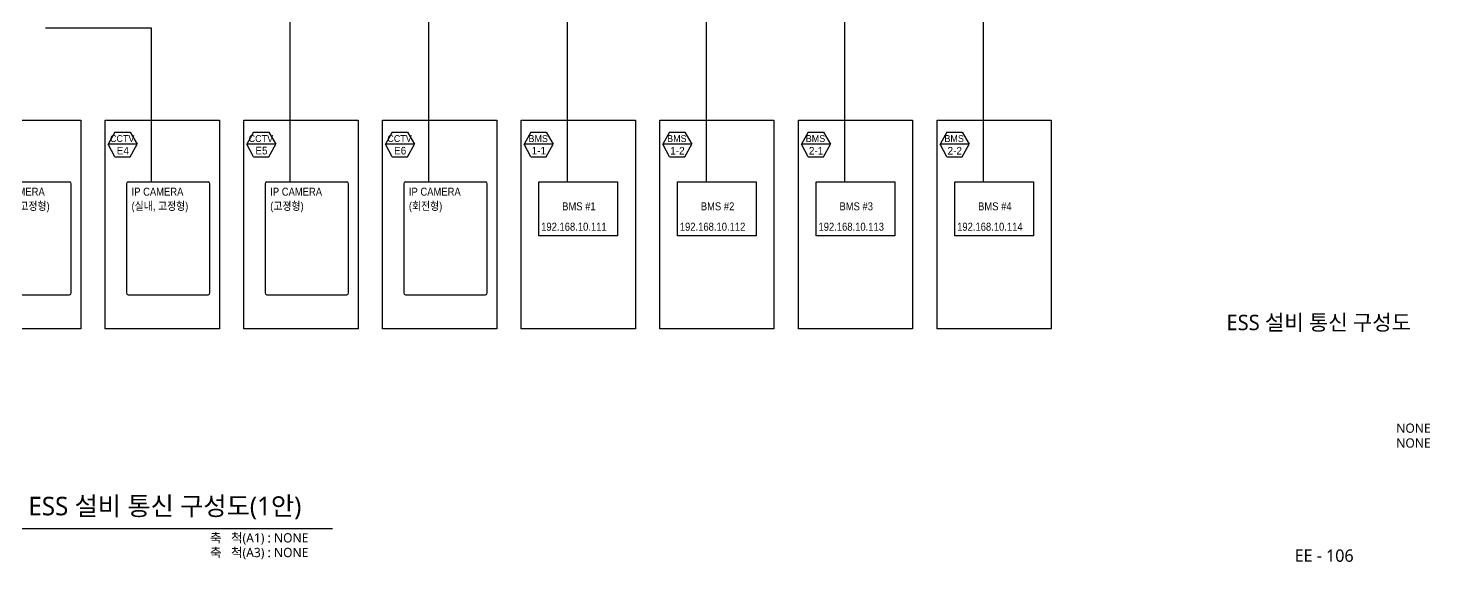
# Model space of a CAD drawing. Header units: millimetres. Extents: x 3366 to 637019, y 0 to 56757.
# Drawn here: x 59885 to 82589, y 1547 to 10194 of the extents above; entities that cross this region are included whole.
import ezdxf
from ezdxf.enums import TextEntityAlignment as Align

# ---------------------------------------------------------------- set-up
doc = ezdxf.new("R2010")
doc.units = ezdxf.units.MM
doc.linetypes.add('CE04', pattern=[15, 10, -2, 1, -2])
for name, color, linetype in [('ESYM', 4, 'Continuous'), ('SEL-735', 7, 'Continuous'), ('TEXT', 3, 'Continuous'), ('도면 TITLE', 4, 'Continuous'), ('지시선', 6, 'Continuous')]:
    doc.layers.add(name, color=color, linetype=linetype)
doc.styles.add('GHS', font='', dxfattribs={"width": 0.7})
doc.styles.add('MG', font='malgun.ttf')
doc.styles.get('GHS').set_extended_font_data('Gulim')

# ---------------------------------------------------------------- blocks, each defined once
blk = doc.blocks.new('COMP')
at = {"color": 8, "linetype": 'Continuous'}
blk.add_lwpolyline([(1.091393642127514e-11, 2815.567845134597), (1541.276957092065, 2815.567845134589), (1541.276957092068, 9.094947017729282e-13), (0, 0)], close=True, dxfattribs=at)
at = {"layer": 'ESYM', "color": 1}
for p, q in [((132.2785100566616, 2656.669670203698), (39.72367194838444, 2491.335974567334)), ((132.2785100566616, 2656.669670203698), (338.5173575939916, 2656.669670203698)), ((338.5173575939916, 2656.669670203698), (431.0721957052519, 2491.335974567334)), ((132.2785100566616, 2321.061306304114), (39.72367194838444, 2491.335974567334)), ((431.0721957052519, 2491.335974567334), (39.72367194838444, 2491.335974567334)), ((338.5173575939916, 2321.061306304114), (431.0721957052519, 2491.335974567334)), ((132.2785100566616, 2321.061306304114), (338.5173575939916, 2321.061306304114))]:
    blk.add_line(p, q, dxfattribs=at)
blk = doc.blocks.new('DIGITAL LAYOUT')
at = {"layer": 'SEL-735', "color": 8, "linetype": 'Continuous', "lineweight": -3}
for p, q in [((9070706.639495933, -3285224.709214698), (9070706.639495933, -3293180.088807981)), ((9070834.952600794, -3285096.396109838), (9076659.241474131, -3285096.396109838)), ((9076787.554578992, -3293180.088807981), (9076787.554578992, -3285224.709214698)), ((9070834.952600794, -3293308.40191284), (9076659.241474131, -3293308.40191284))]:
    blk.add_line(p, q, dxfattribs=at)
for centre, start, end in [((9070834.952600794, -3285224.709214697), 90, 180), ((9076659.241474131, -3285224.709214698), 0, 90), ((9070834.952600794, -3293180.088807981), 180, 270), ((9076659.241474131, -3293180.088807981), 270, 0)]:
    blk.add_arc(centre, 128.3131048589562, start, end, dxfattribs=at)

msp = doc.modelspace()

# ---------------------------------------------------------------- linework, layer by layer
at = {"color": 3}
for p, q in [((70865.15199779125, 16913.24931540522), (70865.15199779288, 7701.51286067406)), ((64128.73028023139, 7701.512860674073), (64128.73028023075, 10287.74112850233)), ((66374.20418608544, 7701.512860674076), (66374.20418607612, 10381.34112846104)), ((68619.67809193942, 7701.51286067406), (68619.67809193884, 10381.34112846465)), ((73110.62590364763, 7701.512860674065), (73110.62590364699, 10287.74112850461)), ((75356.09980950179, 7701.512860674069), (75356.09980950115, 10381.34112846337)), ((61883.25637437683, 10194.14112854369), (60165.84298666447, 10194.14112854418)), ((61883.25637437747, 7701.512860674051), (61883.25637437683, 10194.1411285437))]:
    msp.add_line(p, q, dxfattribs=at)
at = {"layer": '도면 TITLE'}
msp.add_line((58269.1250180729, 2089.908708885843), (64813.04403111892, 2089.908708885843), dxfattribs=at)
at = {"layer": '지시선'}
for points in [[(68158.49744194635, 7701.51286067406), (69432.39326171944, 7701.51286067406), (69432.39326171944, 6831.287922364163), (68158.49744194635, 6831.287922364163)], [(70403.97134780028, 7701.51286067406), (71677.86716757336, 7701.51286067406), (71677.86716757336, 6831.287922364163), (70403.97134780028, 6831.287922364163)], [(72649.44525365444, 7701.51286067406), (73923.34107342752, 7701.51286067406), (73923.34107342752, 6831.287922364163), (72649.44525365444, 6831.287922364163)], [(74894.91915950848, 7701.51286067406), (76168.81497928157, 7701.51286067406), (76168.81497928157, 6831.287922364163), (74894.91915950848, 6831.287922364163)]]:
    msp.add_lwpolyline(points, close=True, dxfattribs=at)

# ---------------------------------------------------------------- block references
at = {"color": 3, "xscale": 1.2, "yscale": 1.2, "zscale": 1.2}
for p in [(58888.78355416143, 5322.090665327825), (61134.25746001559, 5322.090665327825), (63379.73136586958, 5322.090665327825), (65625.20527172356, 5322.090665327825), (67870.67917757755, 5322.090665327827), (70116.15308343159, 5322.090665327827), (72361.62698928575, 5322.090665327827), (74607.10089513991, 5322.090665327827)]:
    msp.add_blockref('COMP', p, dxfattribs=at)
at = {"xscale": 0.2223437640466005, "yscale": 0.2223437640466005, "zscale": 0.2223437640466005}
for p in [(-1957581.631165339, 738122.2108276575), (-1955336.157259484, 738122.2108276575), (-1953090.68335363, 738122.2108276575), (-1950845.209447776, 738122.2108276575)]:
    msp.add_blockref('DIGITAL LAYOUT', p, dxfattribs=at)

# ---------------------------------------------------------------- texts
at = {"linetype": 'CE04', "style": 'GHS'}
for s, height, p in [('CCTV', 111.1718842024536, (61410.30233211024, 8404.667112893327)), ('CCTV', 111.1718842024536, (63655.77623796422, 8404.667112893327)), ('CCTV', 111.1718842024536, (65901.25014381821, 8404.667112893327)), ('BMS', 111.1718842024536, (68146.7240496722, 8404.667112893314)), ('BMS', 111.1718842024536, (70392.19795552624, 8404.667112893314)), ('BMS', 111.1718842024536, (72637.6718613804, 8404.667112893314)), ('BMS', 111.1718842024536, (74883.14576723456, 8404.667112893314)), ('E4', 123.5243157805039, (61420.24162943882, 8207.959430223698)), ('E5', 123.5243157805039, (63665.71553529281, 8207.959430223698)), ('E6', 123.5243157805039, (65911.1894411468, 8207.959430223698)), ('1-1', 123.5243157805039, (68156.6633470009, 8207.959430223693)), ('1-2', 123.5243157805039, (70402.13725285482, 8207.959430223693)), ('2-1', 123.5243157805039, (72647.61115870898, 8207.959430223693)), ('2-2', 123.5243157805039, (74893.08506456303, 8207.959430223693))]:
    msp.add_text(s, height=height, dxfattribs=at).set_placement(p, align=Align.MIDDLE)
at = {"layer": 'TEXT', "color": 7, "linetype": 'Continuous', "lineweight": -3, "style": 'GHS', "width": 0.9}
for s, p in [('IP CAMERA', (59316.40561297256, 7543.619678383828)), ('IP CAMERA', (61561.87951882672, 7543.619678383828)), ('IP CAMERA', (63807.35342468071, 7543.619678383828)), ('IP CAMERA', (66052.8273305347, 7543.619678383828)), ('(실내, 고정형)', (59316.40561297251, 7311.215147529063)), ('(실내, 고정형)', (61561.87951882667, 7311.215147529063)), ('(고졍형)', (63807.35342468065, 7311.215147529063)), ('(회전형)', (66052.82733053464, 7311.215147529063)), ('BMS #1', (68534.73754459649, 7306.59339286146)), ('BMS #2', (70780.21145045053, 7306.59339286146)), ('BMS #3', (73025.68535630457, 7306.59339286146)), ('BMS #4', (75271.15926215873, 7306.59339286146))]:
    msp.add_text(s, height=129.6000026952666, dxfattribs=at).set_placement(p, align=Align.MIDDLE_LEFT)
at = {"layer": 'TEXT', "linetype": 'Continuous', "lineweight": -3, "style": 'GHS', "width": 0.9}
for s, p in [('192.168.10.111', (68195.06343584653, 6976.384826027554)), ('192.168.10.112', (70440.53734170069, 6976.384826027554)), ('192.168.10.113', (72686.01124755474, 6976.384826027554)), ('192.168.10.114', (74931.4851534089, 6976.384826027554))]:
    msp.add_text(s, height=129.6000026952666, dxfattribs=at).set_placement(p, align=Align.MIDDLE_LEFT)
at = {"layer": '도면 TITLE', "style": 'MG'}
for s, height, p in [('ESS 설비 통신 구성도', 250, (80787.28826548514, 5425.890290924297)), ('EE - 106', 200, (80874.99978823616, 1649.999777362718))]:
    msp.add_text(s, height=height, dxfattribs=at).set_placement(p, align=Align.MIDDLE_CENTER)
for s, p in [('NONE', (82600.57963355927, 3714.262840953343)), ('NONE', (82600.57963355927, 3473.507137058659)), ('축   척(A1) : NONE', (64425.13505592529, 1937.825886852886)), ('축   척(A3) : NONE', (64425.13505592529, 1700.429105251031))]:
    msp.add_text(s, height=150, dxfattribs=at).set_placement(p, align=Align.MIDDLE_RIGHT)
msp.add_text('ESS 설비 통신 구성도(1안)', height=300, dxfattribs=at).set_placement((59890.66825021518, 2452.691632067239), align=Align.MIDDLE_LEFT)

doc.saveas('drawing.dxf')
